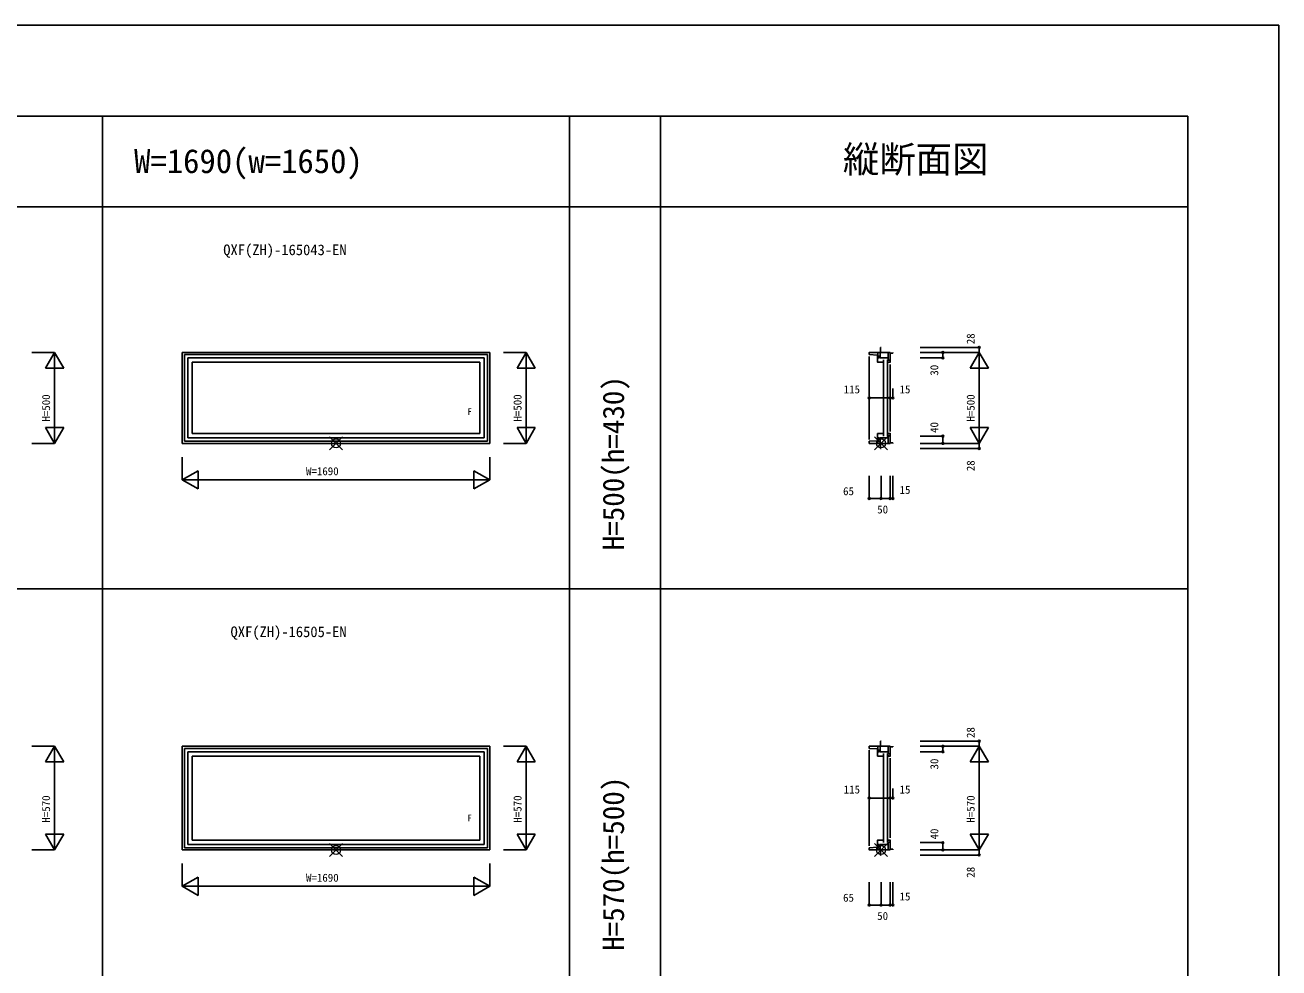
# Model space of a CAD drawing. Units: millimetres, scale not verified. Extents: x -13750 to 13750, y -10000 to 10000.
# Drawn here: x 6857 to 13750, y 4816 to 10000 of the extents above; entities that cross this region are included whole.
import ezdxf
from ezdxf.enums import TextEntityAlignment as Align

# ---------------------------------------------------------------- set-up
doc = ezdxf.new("R2010")
doc.units = ezdxf.units.MM
doc.header["$LTSCALE"] = 50
for name, color, linetype in [('0-0_0', 7, 'Continuous'), ('0-1_YKK_A1', 4, 'Continuous'), ('0-3_YKK_C1', 4, 'Continuous'), ('0-4_YKK_F1', 7, 'Continuous'), ('0-6_YKK_N1', 2, 'Continuous')]:
    doc.layers.add(name, color=color, linetype=linetype)
doc.layers.add('0-5_YKK_IN', color=1, linetype='Continuous', lineweight=18)
doc.styles.add('ＭＳ ゴシック', font='')
doc.styles.get('ＭＳ ゴシック').set_extended_font_data('MS Gothic')

msp = doc.modelspace()

# ---------------------------------------------------------------- linework, layer by layer
at = {"layer": '0-1_YKK_A1'}
for p, q in [((9411.4, 8200), (7721.4, 8200)), ((7721.4, 8200), (7721.4, 7700)), ((9399.4, 8188), (7733.4, 8188)), ((7733.4, 8188), (7733.4, 7712)), ((9381.4, 8170), (7751.4, 8170)), ((7751.4, 8170), (7751.4, 7730)), ((9357.4, 8146), (7775.4, 8146)), ((7775.4, 8146), (7775.4, 7754)), ((9357.4, 8146), (9357.4, 7754)), ((9381.4, 8170), (9381.4, 7730)), ((9399.4, 8188), (9399.4, 7712)), ((9411.4, 8200), (9411.4, 7700)), ((9381.4, 7730), (7751.4, 7730)), ((9357.4, 7754), (7775.4, 7754)), ((9411.4, 7700), (7721.4, 7700)), ((9399.4, 7712), (7733.4, 7712)), ((9411.4, 6035), (7721.4, 6035)), ((7721.4, 6035), (7721.4, 5465)), ((9399.4, 6023), (7733.4, 6023)), ((7733.4, 6023), (7733.4, 5477)), ((9381.4, 6005), (7751.4, 6005)), ((7751.4, 6005), (7751.4, 5495)), ((9381.4, 6005), (9381.4, 5495)), ((9399.4, 6023), (9399.4, 5477)), ((9411.4, 6035), (9411.4, 5465)), ((9357.4, 5981), (7775.4, 5981)), ((7775.4, 5981), (7775.4, 5519)), ((9357.4, 5981), (9357.4, 5519)), ((9357.4, 5519), (7775.4, 5519)), ((9411.4, 5465), (7721.4, 5465)), ((9399.4, 5477), (7733.4, 5477)), ((9381.4, 5495), (7751.4, 5495))]:
    msp.add_line(p, q, dxfattribs=at)
at = {"layer": '0-3_YKK_C1'}
for p, q in [((11559.1, 8228), (11562.5, 8228)), ((11542.5, 8185.64), (11497.5, 8188)), ((11497.5, 8178), (11497.5, 7722)), ((11542.5, 8185.64), (11542.5, 8170)), ((11542.5, 8179.2), (11557, 8179.2)), ((11542.5, 8170), (11553.5, 8170)), ((11544.1, 8200), (11544.1, 8179.2)), ((11557, 8179.2), (11557, 8170)), ((11557, 8170), (11602.5, 8170)), ((11558.6, 8200), (11558.6, 8170)), ((11559.1, 8200), (11612.5, 8200)), ((11576.5, 8160), (11576.5, 7740)), ((11598.5, 8160), (11598.5, 7740)), ((11612.5, 8158), (11602.5, 8158)), ((11602.5, 8158), (11602.5, 8153.8)), ((11602.5, 8146), (11602.5, 8150.3)), ((11612.5, 8146), (11602.5, 8146)), ((11612.5, 8196), (11612.5, 8200)), ((11627.5, 8196), (11612.5, 8196)), ((11612.5, 8196), (11612.5, 8144)), ((11612.5, 8134), (11612.5, 7766)), ((11627.5, 8196), (11627.5, 8200)), ((11542.5, 7714.36), (11542.5, 7730)), ((11542.5, 7730), (11553.5, 7730)), ((11542.5, 7720.8), (11557, 7720.8)), ((11544.1, 7700), (11544.1, 7720.8)), ((11557, 7720.8), (11557, 7730)), ((11557, 7730), (11602.5, 7730)), ((11558.6, 7700), (11558.6, 7730)), ((11612.5, 7754), (11602.5, 7754)), ((11602.5, 7754), (11602.5, 7749.7)), ((11602.5, 7742), (11602.5, 7746.2)), ((11612.5, 7742), (11602.5, 7742)), ((11602.5, 7730), (11602.5, 7742)), ((11602.5, 7700), (11602.5, 7730)), ((11612.5, 7704), (11612.5, 7756)), ((11542.5, 7714.36), (11497.5, 7712)), ((11559.1, 7700), (11612.5, 7700)), ((11559.1, 7672), (11562.5, 7672)), ((11627.5, 7704), (11612.5, 7704)), ((11612.5, 7704), (11612.5, 7700)), ((11627.5, 7704), (11627.5, 7700)), ((11542.5, 6020.64), (11497.5, 6023)), ((11497.5, 6013), (11497.5, 5487)), ((11542.5, 6020.64), (11542.5, 6005)), ((11542.5, 6014.2), (11557, 6014.2)), ((11542.5, 6005), (11553.5, 6005)), ((11544.1, 6035), (11544.1, 6014.2)), ((11557, 6014.2), (11557, 6005)), ((11557, 6005), (11602.5, 6005)), ((11558.6, 6035), (11558.6, 6005)), ((11559.1, 6063), (11562.5, 6063)), ((11559.1, 6035), (11612.5, 6035)), ((11612.5, 6031), (11612.5, 6035)), ((11627.5, 6031), (11612.5, 6031)), ((11612.5, 6031), (11612.5, 5979)), ((11627.5, 6031), (11627.5, 6035)), ((11576.5, 5995), (11576.5, 5505)), ((11598.5, 5995), (11598.5, 5505)), ((11612.5, 5993), (11602.5, 5993)), ((11602.5, 5993), (11602.5, 5988.8)), ((11602.5, 5981), (11602.5, 5985.3)), ((11612.5, 5981), (11602.5, 5981)), ((11612.5, 5969), (11612.5, 5531)), ((11612.5, 5519), (11602.5, 5519)), ((11602.5, 5519), (11602.5, 5514.7)), ((11612.5, 5469), (11612.5, 5521)), ((11542.5, 5479.36), (11497.5, 5477)), ((11542.5, 5479.36), (11542.5, 5495)), ((11542.5, 5495), (11553.5, 5495)), ((11542.5, 5485.8), (11557, 5485.8)), ((11544.1, 5465), (11544.1, 5485.8)), ((11557, 5485.8), (11557, 5495)), ((11557, 5495), (11602.5, 5495)), ((11558.6, 5465), (11558.6, 5495)), ((11559.1, 5465), (11612.5, 5465)), ((11602.5, 5507), (11602.5, 5511.2)), ((11612.5, 5507), (11602.5, 5507)), ((11602.5, 5495), (11602.5, 5507)), ((11602.5, 5465), (11602.5, 5495)), ((11627.5, 5469), (11612.5, 5469)), ((11612.5, 5469), (11612.5, 5465)), ((11627.5, 5469), (11627.5, 5465)), ((11559.1, 5437), (11562.5, 5437))]:
    msp.add_line(p, q, dxfattribs=at)
for points in [[(11559.1, 8228), (11559.1, 8200), (11497.5, 8200), (11497.5, 8188)], [(11543.2, 8170), (11543.2, 8146), (11578.5, 8146)], [(11602.5, 8200), (11602.5, 8170), (11602.5, 8158)], [(11543.2, 7730), (11543.2, 7754), (11578.5, 7754)], [(11559.1, 7672), (11559.1, 7700), (11497.5, 7700), (11497.5, 7712)], [(11559.1, 6063), (11559.1, 6035), (11497.5, 6035), (11497.5, 6023)], [(11543.2, 6005), (11543.2, 5981), (11578.5, 5981)], [(11602.5, 6035), (11602.5, 6005), (11602.5, 5993)], [(11543.2, 5495), (11543.2, 5519), (11578.5, 5519)], [(11559.1, 5437), (11559.1, 5465), (11497.5, 5465), (11497.5, 5477)]]:
    msp.add_lwpolyline(points, dxfattribs=at)
at = {"layer": '0-4_YKK_F1'}
for p, q in [((-13750, 10000), (13750, 10000)), ((13750, -10000), (13750, 10000)), ((-13750, 9500), (13250, 9500)), ((7282.8, -10000), (7282.8, 9500)), ((9850, -10000), (9850, 9500)), ((10350, -10000), (10350, 9500)), ((13250, -10000), (13250, 9500)), ((-13750, 9000), (13250, 9000)), ((-13750, 6900), (13250, 6900))]:
    msp.add_line(p, q, dxfattribs=at)
at = {"layer": '0-5_YKK_IN'}
for p, q in [((8531.04, 7735.36), (8601.76, 7664.64)), ((8531.04, 7664.64), (8601.76, 7735.36)), ((11527.14, 7735.36), (11597.86, 7664.64)), ((11527.14, 7664.64), (11597.86, 7735.36)), ((8531.04, 5500.36), (8601.76, 5429.64)), ((8531.04, 5429.64), (8601.76, 5500.36)), ((11527.14, 5500.36), (11597.86, 5429.64)), ((11527.14, 5429.64), (11597.86, 5500.36))]:
    msp.add_line(p, q, dxfattribs=at)
for centre in [(8566.4, 7700), (11562.5, 7700), (8566.4, 5465), (11562.5, 5465)]:
    msp.add_circle(centre, 25, dxfattribs=at)
at = {"layer": '0-6_YKK_N1'}
for p, q in [((11777.5, 8228), (12102.5, 8228)), ((12102.5, 8200), (12102.5, 8228)), ((6894.5, 8200), (7019.5, 8200)), ((7019.5, 8200), (6969.5, 8113.4)), ((7019.5, 8200), (7069.5, 8113.4)), ((7019.5, 8200), (7019.5, 7700)), ((9486.4, 8200), (9611.4, 8200)), ((9611.4, 8200), (9561.4, 8113.4)), ((9611.4, 8200), (9661.4, 8113.4)), ((9611.4, 8200), (9611.4, 7700)), ((11777.5, 8200), (12102.5, 8200)), ((11777.5, 8170), (11902.5, 8170)), ((11902.5, 8170), (11902.5, 8200)), ((12052.5, 8113.4), (12102.5, 8200)), ((12102.5, 7700), (12102.5, 8200)), ((12152.5, 8113.4), (12102.5, 8200)), ((6969.5, 8113.4), (7069.5, 8113.4)), ((9561.4, 8113.4), (9661.4, 8113.4)), ((12052.5, 8113.4), (12152.5, 8113.4)), ((11627.5, 7950), (11627.5, 8002)), ((11612.5, 7950), (11497.5, 7950)), ((11627.5, 7950), (11612.5, 7950)), ((6969.5, 7786.6), (7019.5, 7700)), ((6969.5, 7786.6), (7069.5, 7786.6)), ((7019.5, 7700), (7069.5, 7786.6)), ((9561.4, 7786.6), (9611.4, 7700)), ((9561.4, 7786.6), (9661.4, 7786.6)), ((9611.4, 7700), (9661.4, 7786.6)), ((12052.5, 7786.6), (12102.5, 7700)), ((12052.5, 7786.6), (12152.5, 7786.6)), ((12152.5, 7786.6), (12102.5, 7700)), ((6894.5, 7700), (7019.5, 7700)), ((9486.4, 7700), (9611.4, 7700)), ((11777.5, 7700), (12102.5, 7700)), ((11777.5, 7672), (12102.5, 7672)), ((12102.5, 7672), (12102.5, 7700)), ((7721.4, 7625), (7721.4, 7500)), ((7808, 7550), (7808, 7450)), ((9324.8, 7550), (9324.8, 7450)), ((11497.5, 7522), (11497.5, 7397)), ((11562.5, 7522), (11562.5, 7397)), ((11612.5, 7522), (11612.5, 7397)), ((11627.5, 7522), (11627.5, 7397)), ((9411.4, 7500), (7721.4, 7500)), ((9411.4, 7500), (9324.8, 7450)), ((11497.5, 7397), (11562.5, 7397)), ((6894.5, 6035), (7019.5, 6035)), ((7019.5, 6035), (6969.5, 5948.4)), ((7019.5, 6035), (7069.5, 5948.4)), ((7019.5, 6035), (7019.5, 5465)), ((9486.4, 6035), (9611.4, 6035)), ((9611.4, 6035), (9561.4, 5948.4)), ((9611.4, 6035), (9661.4, 5948.4)), ((9611.4, 6035), (9611.4, 5465)), ((11777.5, 6063), (12102.5, 6063)), ((11777.5, 6035), (12102.5, 6035)), ((11777.5, 6005), (11902.5, 6005)), ((11902.5, 6005), (11902.5, 6035)), ((12052.5, 5948.4), (12102.5, 6035)), ((12102.5, 6035), (12102.5, 6063)), ((12102.5, 5465), (12102.5, 6035)), ((12152.5, 5948.4), (12102.5, 6035)), ((6969.5, 5948.4), (7069.5, 5948.4)), ((9561.4, 5948.4), (9661.4, 5948.4)), ((12052.5, 5948.4), (12152.5, 5948.4)), ((11627.5, 5750), (11627.5, 5802)), ((11612.5, 5750), (11497.5, 5750)), ((11627.5, 5750), (11612.5, 5750)), ((6969.5, 5551.6), (7019.5, 5465)), ((6969.5, 5551.6), (7069.5, 5551.6)), ((7019.5, 5465), (7069.5, 5551.6)), ((9561.4, 5551.6), (9611.4, 5465)), ((9561.4, 5551.6), (9661.4, 5551.6)), ((9611.4, 5465), (9661.4, 5551.6)), ((12052.5, 5551.6), (12102.5, 5465)), ((12052.5, 5551.6), (12152.5, 5551.6)), ((12152.5, 5551.6), (12102.5, 5465)), ((6894.5, 5465), (7019.5, 5465)), ((9486.4, 5465), (9611.4, 5465)), ((11777.5, 5465), (12102.5, 5465)), ((12102.5, 5437), (12102.5, 5465)), ((7721.4, 5390), (7721.4, 5265)), ((11777.5, 5437), (12102.5, 5437)), ((7808, 5315), (7808, 5215)), ((9324.8, 5315), (9324.8, 5215)), ((9411.4, 5265), (7721.4, 5265)), ((9411.4, 5265), (9324.8, 5215)), ((11497.5, 5287), (11497.5, 5162)), ((11562.5, 5287), (11562.5, 5162)), ((11612.5, 5287), (11612.5, 5162)), ((11627.5, 5287), (11627.5, 5162)), ((11497.5, 5162), (11562.5, 5162))]:
    msp.add_line(p, q, dxfattribs=at)
for points in [[(11777.5, 7740), (11902.5, 7740), (11902.5, 7700)], [(9411.4, 7625), (9411.4, 7500), (9324.8, 7550)], [(7808, 7550), (7721.4, 7500), (7808, 7450)], [(11562.5, 7397), (11612.5, 7397), (11627.5, 7397)], [(11777.5, 5505), (11902.5, 5505), (11902.5, 5465)], [(9411.4, 5390), (9411.4, 5265), (9324.8, 5315)], [(7808, 5315), (7721.4, 5265), (7808, 5215)], [(11562.5, 5162), (11612.5, 5162), (11627.5, 5162)]]:
    msp.add_lwpolyline(points, dxfattribs=at)
for centre in [(11902.5, 8200), (12102.5, 8228), (11902.5, 8170), (11497.5, 7950), (11612.5, 7950), (11627.5, 7950), (11902.5, 7740), (11902.5, 7700), (12102.5, 7672), (11497.5, 7397), (11562.5, 7397), (11612.5, 7397), (11627.5, 7397), (12102.5, 6063), (11902.5, 6035), (11902.5, 6005), (11497.5, 5750), (11612.5, 5750), (11627.5, 5750), (11902.5, 5505), (11902.5, 5465), (12102.5, 5437), (11497.5, 5162), (11562.5, 5162), (11612.5, 5162), (11627.5, 5162)]:
    msp.add_circle(centre, 5, dxfattribs=at)

# ---------------------------------------------------------------- texts
at = {"layer": '0-0_0', "color": 3, "style": 'ＭＳ ゴシック'}
for s, height, p in [('W=1690(w=1650)', 132, (7456.4, 9146.63)), ('縦断面図', 146.6, (11353.33, 9144.81))]:
    msp.add_text(s, height=height, dxfattribs=at).set_placement(p, align=Align.BOTTOM_LEFT)
at = {"layer": '0-0_0', "style": 'ＭＳ ゴシック'}
for s, p in [('QXF(ZH)-165043-EN', (7946.4, 8717.41)), ('QXF(ZH)-16505-EN', (7986.4, 6617.41))]:
    msp.add_text(s, height=58.65, dxfattribs=at).set_placement(p, align=Align.BOTTOM_LEFT)
at = {"layer": '0-0_0', "color": 3, "style": 'ＭＳ ゴシック'}
for s, p in [('H=500(h=430)', (10184.95, 7112.4)), ('H=570(h=500)', (10184.95, 4910))]:
    msp.add_text(s, height=117.3, rotation=90, dxfattribs=at).set_placement(p, align=Align.BOTTOM_LEFT)
at = {"layer": '0-1_YKK_A1', "style": 'ＭＳ ゴシック'}
for p in [(9288.73, 7846), (9288.73, 5611)]:
    msp.add_text('F', height=36.66, dxfattribs=at).set_placement(p, align=Align.BOTTOM_LEFT)
at = {"layer": '0-6_YKK_N1', "style": 'ＭＳ ゴシック'}
for s, p in [('28', (12090.5, 8245.18)), ('30', (11890.5, 8072.42)), ('H=500', (7007.5, 7820)), ('H=500', (9599.4, 7820)), ('H=500', (12090.5, 7820)), ('40', (11890.5, 7757.52)), ('28', (12090.5, 7547.14)), ('28', (12090.5, 6080.18)), ('30', (11890.5, 5907.42)), ('H=570', (7007.5, 5615)), ('H=570', (9599.4, 5615)), ('H=570', (12090.5, 5615)), ('40', (11890.5, 5522.52)), ('28', (12090.5, 5312.14))]:
    msp.add_text(s, height=43.99, rotation=90, dxfattribs=at).set_placement(p, align=Align.BOTTOM_LEFT)
for s, p in [('115', (11357.26, 7962)), ('15', (11664.45, 7962)), ('W=1690', (8401.4, 7512)), ('65', (11353.98, 7402.09)), ('15', (11664.56, 7409)), ('50', (11541.59, 7301.76)), ('115', (11357.26, 5762)), ('15', (11664.45, 5762)), ('W=1690', (8401.4, 5277)), ('65', (11353.98, 5167.09)), ('15', (11664.56, 5174)), ('50', (11541.59, 5066.76))]:
    msp.add_text(s, height=43.99, dxfattribs=at).set_placement(p, align=Align.BOTTOM_LEFT)

doc.saveas('drawing.dxf')
